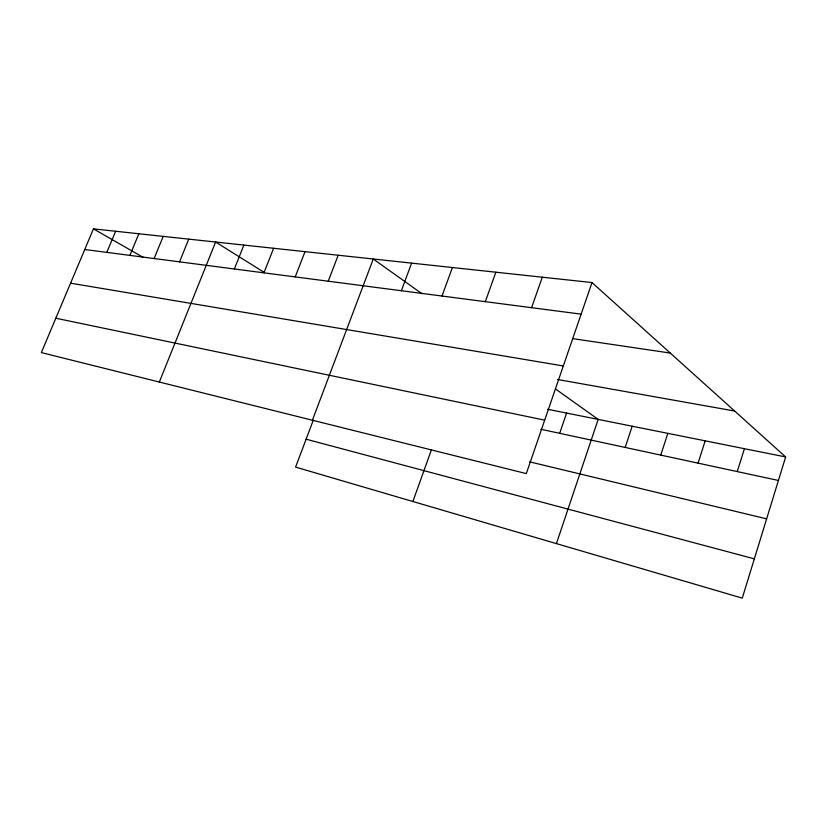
<?xml version="1.0" encoding="UTF-8"?>
<svg xmlns="http://www.w3.org/2000/svg" width="827" height="827" viewBox="0 0 827 827"><rect width="100%" height="100%" fill="white"/><g stroke="black" fill="none" stroke-linecap="round" stroke-linejoin="round"><path stroke-width="1.24" d="M591.998 282.555L526.303 473.602L41.35 352.602L93.441 228.872L591.998 282.555L785.65 456.959L742.274 598.128L295.58 467.1L313.288 420.178M737.239 471.586L744.424 448.699M698.071 463.141L705.193 440.843M660.752 455.098L667.834 433.348M625.171 447.428L632.19 426.215M556.416 543.608L598.179 419.392L555.424 388.907M559.693 433.317L566.598 413.066M531.585 307.696L542.305 277.2M412.88 501.503L431.343 450.053M485.315 301.669L495.88 272.197M442 296.025L452.41 267.524M401.364 290.732L411.619 263.131M312.399 420.23L373.266 259.006L421.884 293.668M328.226 281.211L338.181 255.223M295.218 276.911L305.018 251.656M263.968 272.838L273.623 248.276M234.361 268.982L243.872 245.071M159.332 382.043L215.62 242.032L263.513 271.959M179.542 261.849L188.763 239.137M154.122 258.541L163.208 236.388M129.911 255.378L138.853 233.762M106.807 252.369L115.625 231.26M84.757 249.506L581.133 314.146M573.297 338.708L670.283 353.057M70.574 283.175L563.321 365.958M557.398 379.459L734.655 411.029M547.691 409.282L785.65 456.959M55.822 318.23L544.683 420.168M540.817 429.254L778.434 480.466M529.611 461.838L766.629 518.86M306.114 439.189L754.338 558.856M93.441 228.872L143.216 257.373"/></g></svg>
